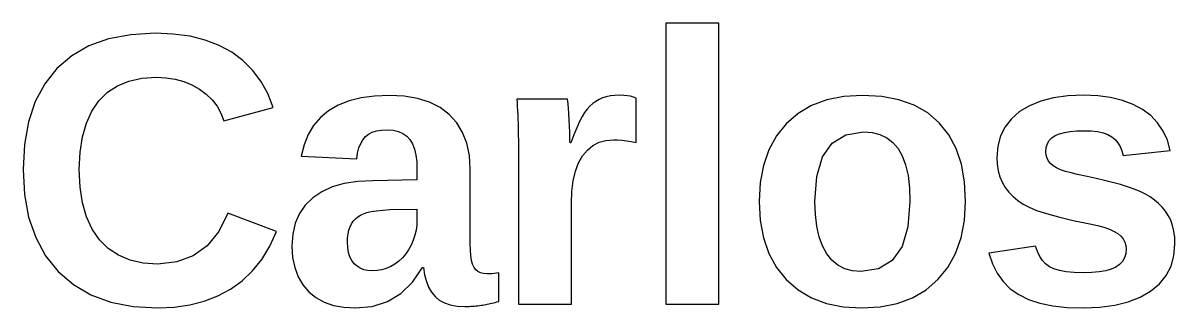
# Model space of a CAD drawing. Header units: metres. Extents: x 18 to 589, y 31 to 387.
# Drawn here: x 397.57 to 430.57, y 378.57 to 386.73 of the extents above; entities that cross this region are included whole.
import ezdxf

# ---------------------------------------------------------------- set-up
doc = ezdxf.new("R2010")
doc.units = ezdxf.units.M

msp = doc.modelspace()

# ---------------------------------------------------------------- linework, layer by layer
for p, q in [((417.508, 386.729), (415.984, 386.729)), ((415.984, 386.729), (415.984, 378.678)), ((417.508, 378.678), (417.508, 386.729)), ((400.021, 386.274), (399.458, 386.072)), ((400.654, 386.395), (400.021, 386.274)), ((401.357, 386.436), (400.654, 386.395)), ((401.875, 386.414), (401.357, 386.436)), ((402.354, 386.349), (401.875, 386.414)), ((402.792, 386.241), (402.354, 386.349)), ((403.19, 386.09), (402.792, 386.241)), ((399.458, 386.072), (398.965, 385.79)), ((403.549, 385.896), (403.19, 386.09)), ((403.867, 385.66), (403.549, 385.896)), ((398.965, 385.79), (398.541, 385.427)), ((404.145, 385.383), (403.867, 385.66)), ((398.541, 385.427), (398.192, 384.988)), ((400.977, 385.15), (401.39, 385.177)), ((401.39, 385.177), (401.666, 385.164)), ((401.666, 385.164), (401.928, 385.123)), ((404.383, 385.066), (404.145, 385.383)), ((398.192, 384.988), (397.92, 384.48)), ((399.989, 384.747), (400.276, 384.935)), ((400.276, 384.935), (400.605, 385.069)), ((400.605, 385.069), (400.977, 385.15)), ((401.928, 385.123), (402.175, 385.055)), ((402.175, 385.055), (402.407, 384.96)), ((402.407, 384.96), (402.624, 384.838)), ((402.624, 384.838), (402.819, 384.693)), ((404.58, 384.708), (404.383, 385.066)), ((399.541, 384.21), (399.743, 384.504)), ((399.743, 384.504), (399.989, 384.747)), ((402.819, 384.693), (402.988, 384.529)), ((402.988, 384.529), (403.128, 384.346)), ((404.737, 384.309), (404.58, 384.708)), ((406.91, 384.497), (406.599, 384.373)), ((407.258, 384.586), (406.91, 384.497)), ((407.643, 384.639), (407.258, 384.586)), ((408.065, 384.656), (407.643, 384.639)), ((408.489, 384.634), (408.065, 384.656)), ((408.873, 384.569), (408.489, 384.634)), ((409.216, 384.459), (408.873, 384.569)), ((413.172, 384.548), (411.718, 384.548)), ((411.718, 384.548), (411.724, 384.445)), ((413.179, 384.493), (413.172, 384.548)), ((414.072, 384.54), (413.979, 384.486)), ((414.172, 384.584), (414.072, 384.54)), ((414.282, 384.618), (414.172, 384.584)), ((414.402, 384.642), (414.282, 384.618)), ((414.53, 384.657), (414.402, 384.642)), ((414.669, 384.662), (414.53, 384.657)), ((414.782, 384.658), (414.669, 384.662)), ((414.885, 384.649), (414.782, 384.658)), ((414.979, 384.632), (414.885, 384.649)), ((415.065, 384.61), (414.979, 384.632)), ((415.141, 384.58), (415.065, 384.61)), ((415.141, 383.306), (415.141, 384.58)), ((420.6, 384.527), (420.163, 384.364)), ((421.087, 384.624), (420.6, 384.527)), ((421.624, 384.656), (421.087, 384.624)), ((422.172, 384.625), (421.624, 384.656)), ((422.665, 384.531), (422.172, 384.625)), ((423.104, 384.374), (422.665, 384.531)), ((427.095, 384.587), (426.728, 384.493)), ((427.506, 384.643), (427.095, 384.587)), ((427.959, 384.662), (427.506, 384.643)), ((428.362, 384.645), (427.959, 384.662)), ((428.731, 384.597), (428.362, 384.645)), ((429.068, 384.515), (428.731, 384.597)), ((429.372, 384.401), (429.068, 384.515)), ((397.92, 384.48), (397.726, 383.901)), ((399.384, 383.866), (399.541, 384.21)), ((403.128, 384.346), (403.241, 384.145)), ((403.326, 383.924), (404.737, 384.309)), ((406.326, 384.214), (406.091, 384.021)), ((406.599, 384.373), (406.326, 384.214)), ((409.518, 384.306), (409.216, 384.459)), ((409.779, 384.108), (409.518, 384.306)), ((411.724, 384.445), (411.73, 384.336)), ((411.73, 384.336), (411.736, 384.222)), ((411.736, 384.222), (411.742, 384.102)), ((413.186, 384.406), (413.179, 384.493)), ((413.195, 384.287), (413.186, 384.406)), ((413.205, 384.136), (413.195, 384.287)), ((413.732, 384.261), (413.66, 384.165)), ((413.809, 384.346), (413.732, 384.261)), ((413.892, 384.421), (413.809, 384.346)), ((413.979, 384.486), (413.892, 384.421)), ((420.163, 384.364), (419.775, 384.137)), ((423.489, 384.155), (423.104, 384.374)), ((426.123, 384.192), (425.889, 383.99)), ((426.404, 384.361), (426.123, 384.192)), ((426.728, 384.493), (426.404, 384.361)), ((429.644, 384.255), (429.372, 384.401)), ((429.879, 384.078), (429.644, 384.255)), ((397.726, 383.901), (397.609, 383.253)), ((399.271, 383.473), (399.384, 383.866)), ((403.241, 384.145), (403.326, 383.924)), ((406.091, 384.021), (405.895, 383.794)), ((409.996, 383.871), (409.779, 384.108)), ((410.164, 383.596), (409.996, 383.871)), ((411.742, 384.102), (411.747, 383.976)), ((411.747, 383.976), (411.752, 383.84)), ((411.752, 383.84), (411.756, 383.692)), ((413.215, 383.954), (413.205, 384.136)), ((413.225, 383.769), (413.215, 383.954)), ((413.513, 383.905), (413.434, 383.731)), ((413.588, 384.05), (413.513, 383.905)), ((413.66, 384.165), (413.588, 384.05)), ((419.438, 383.845), (419.157, 383.497)), ((419.775, 384.137), (419.438, 383.845)), ((423.818, 383.872), (423.489, 384.155)), ((424.091, 383.531), (423.818, 383.872)), ((425.889, 383.99), (425.708, 383.758)), ((430.077, 383.871), (429.879, 384.078)), ((430.236, 383.636), (430.077, 383.871)), ((405.738, 383.534), (405.62, 383.241)), ((405.895, 383.794), (405.738, 383.534)), ((407.378, 383.476), (407.467, 383.546)), ((407.467, 383.546), (407.573, 383.6)), ((407.573, 383.6), (407.697, 383.638)), ((407.697, 383.638), (407.839, 383.661)), ((407.839, 383.661), (408, 383.669)), ((408, 383.669), (408.172, 383.658)), ((408.172, 383.658), (408.323, 383.624)), ((408.323, 383.624), (408.455, 383.568)), ((408.455, 383.568), (408.566, 383.49)), ((410.285, 383.285), (410.164, 383.596)), ((411.756, 383.692), (411.759, 383.531)), ((411.759, 383.531), (411.761, 383.357)), ((413.232, 383.61), (413.225, 383.769)), ((413.238, 383.478), (413.232, 383.61)), ((413.351, 383.527), (413.264, 383.295)), ((413.434, 383.731), (413.351, 383.527)), ((420.757, 383.291), (421.146, 383.53)), ((421.146, 383.53), (421.646, 383.609)), ((421.646, 383.609), (421.894, 383.59)), ((421.894, 383.59), (422.117, 383.534)), ((422.117, 383.534), (422.316, 383.439)), ((424.303, 383.135), (424.091, 383.531)), ((425.708, 383.758), (425.578, 383.496)), ((427.048, 383.446), (427.145, 383.509)), ((427.145, 383.509), (427.265, 383.559)), ((427.265, 383.559), (427.406, 383.597)), ((427.406, 383.597), (427.569, 383.625)), ((427.569, 383.625), (427.753, 383.642)), ((427.753, 383.642), (427.959, 383.647)), ((427.959, 383.647), (428.169, 383.64)), ((428.169, 383.64), (428.354, 383.619)), ((428.354, 383.619), (428.516, 383.584)), ((428.516, 383.584), (428.654, 383.534)), ((428.654, 383.534), (428.768, 383.471)), ((430.356, 383.371), (430.236, 383.636)), ((397.609, 383.253), (397.57, 382.535)), ((399.204, 383.029), (399.271, 383.473)), ((405.62, 383.241), (405.542, 382.915)), ((407.195, 383.154), (407.244, 383.282)), ((407.244, 383.282), (407.305, 383.389)), ((407.305, 383.389), (407.378, 383.476)), ((408.566, 383.49), (408.656, 383.39)), ((408.656, 383.39), (408.728, 383.266)), ((408.728, 383.266), (408.784, 383.119)), ((410.357, 382.937), (410.285, 383.285)), ((411.761, 383.357), (411.761, 383.17)), ((413.241, 383.373), (413.238, 383.478)), ((413.242, 383.295), (413.241, 383.373)), ((413.264, 383.295), (413.242, 383.295)), ((413.74, 383.092), (413.897, 383.221)), ((413.897, 383.221), (414.075, 383.313)), ((414.075, 383.313), (414.272, 383.368)), ((414.272, 383.368), (414.49, 383.387)), ((414.49, 383.387), (414.606, 383.384)), ((414.606, 383.384), (414.729, 383.374)), ((414.729, 383.374), (414.86, 383.358)), ((414.86, 383.358), (414.997, 383.335)), ((414.997, 383.335), (415.141, 383.306)), ((419.157, 383.497), (418.938, 383.1)), ((420.479, 382.893), (420.757, 383.291)), ((422.316, 383.439), (422.49, 383.307)), ((422.49, 383.307), (422.639, 383.137)), ((425.5, 383.204), (425.475, 382.882)), ((425.578, 383.496), (425.5, 383.204)), ((426.885, 383.168), (426.918, 383.276)), ((426.918, 383.276), (426.972, 383.368)), ((426.972, 383.368), (427.048, 383.446)), ((428.768, 383.471), (428.862, 383.393)), ((428.862, 383.393), (428.941, 383.301)), ((428.941, 383.301), (429.005, 383.194)), ((429.005, 383.194), (429.054, 383.073)), ((430.438, 383.078), (430.356, 383.371)), ((399.182, 382.535), (399.204, 383.029)), ((405.542, 382.915), (407.132, 382.839)), ((407.132, 382.839), (407.157, 383.007)), ((407.157, 383.007), (407.195, 383.154)), ((408.784, 383.119), (408.825, 382.948)), ((408.825, 382.948), (408.849, 382.753)), ((410.381, 382.551), (410.357, 382.937)), ((411.761, 383.17), (411.761, 378.678)), ((413.489, 382.723), (413.603, 382.926)), ((413.603, 382.926), (413.74, 383.092)), ((418.938, 383.1), (418.782, 382.654)), ((420.313, 382.335), (420.479, 382.893)), ((422.639, 383.137), (422.762, 382.926)), ((422.762, 382.926), (422.857, 382.668)), ((424.454, 382.685), (424.303, 383.135)), ((425.475, 382.882), (425.484, 382.685)), ((426.874, 383.045), (426.885, 383.168)), ((426.883, 382.947), (426.874, 383.045)), ((426.908, 382.858), (426.883, 382.947)), ((426.949, 382.777), (426.908, 382.858)), ((429.054, 383.073), (429.088, 382.937)), ((429.088, 382.937), (430.438, 383.078)), ((397.57, 382.535), (397.611, 381.818)), ((399.205, 382.033), (399.182, 382.535)), ((408.849, 382.753), (408.857, 382.535)), ((408.857, 382.535), (408.857, 382.237)), ((410.381, 380.414), (410.381, 382.551)), ((413.4, 382.486), (413.489, 382.723)), ((418.782, 382.654), (418.688, 382.16)), ((422.857, 382.668), (422.926, 382.364)), ((424.545, 382.179), (424.454, 382.685)), ((425.484, 382.685), (425.512, 382.5)), ((427.008, 382.705), (426.949, 382.777)), ((427.083, 382.641), (427.008, 382.705)), ((427.178, 382.583), (427.083, 382.641)), ((427.296, 382.53), (427.178, 382.583)), ((427.436, 382.48), (427.296, 382.53)), ((407.163, 382.192), (406.775, 382.132)), ((407.593, 382.215), (407.163, 382.192)), ((408.857, 382.237), (407.593, 382.215)), ((413.298, 381.903), (413.336, 382.212)), ((413.336, 382.212), (413.4, 382.486)), ((420.257, 381.618), (420.313, 382.335)), ((422.926, 382.364), (422.967, 382.014)), ((425.512, 382.5), (425.559, 382.328)), ((425.559, 382.328), (425.626, 382.169)), ((427.6, 382.435), (427.436, 382.48)), ((427.786, 382.394), (427.6, 382.435)), ((428.055, 382.337), (427.786, 382.394)), ((428.312, 382.28), (428.055, 382.337)), ((428.557, 382.222), (428.312, 382.28)), ((428.789, 382.163), (428.557, 382.222)), ((399.274, 381.58), (399.205, 382.033)), ((406.129, 381.899), (405.87, 381.727)), ((406.431, 382.034), (406.129, 381.899)), ((406.775, 382.132), (406.431, 382.034)), ((413.286, 381.559), (413.298, 381.903)), ((418.688, 382.16), (418.657, 381.618)), ((422.967, 382.014), (422.98, 381.618)), ((424.575, 381.618), (424.545, 382.179)), ((425.626, 382.169), (425.711, 382.022)), ((425.711, 382.022), (425.814, 381.888)), ((425.814, 381.888), (425.934, 381.763)), ((429.009, 382.104), (428.789, 382.163)), ((429.214, 382.042), (429.009, 382.104)), ((429.403, 381.975), (429.214, 382.042)), ((429.574, 381.904), (429.403, 381.975)), ((429.729, 381.829), (429.574, 381.904)), ((397.611, 381.818), (397.731, 381.167)), ((399.39, 381.178), (399.274, 381.58)), ((405.87, 381.727), (405.656, 381.518)), ((413.286, 378.678), (413.286, 381.559)), ((418.657, 381.618), (418.688, 381.074)), ((420.271, 381.244), (420.257, 381.618)), ((422.98, 381.618), (422.924, 380.896)), ((424.544, 381.072), (424.575, 381.618)), ((425.934, 381.763), (426.071, 381.649)), ((426.071, 381.649), (426.225, 381.546)), ((426.225, 381.546), (426.397, 381.453)), ((429.866, 381.749), (429.729, 381.829)), ((429.99, 381.661), (429.866, 381.749)), ((430.104, 381.565), (429.99, 381.661)), ((430.207, 381.459), (430.104, 381.565)), ((403.44, 381.282), (403.179, 380.759)), ((404.834, 380.756), (403.44, 381.282)), ((405.49, 381.275), (405.371, 380.998)), ((405.656, 381.518), (405.49, 381.275)), ((407.16, 381.176), (407.237, 381.226)), ((407.237, 381.226), (407.321, 381.268)), ((407.321, 381.268), (407.423, 381.303)), ((407.423, 381.303), (407.549, 381.333)), ((407.549, 381.333), (407.7, 381.356)), ((407.7, 381.356), (407.875, 381.373)), ((407.875, 381.373), (408.076, 381.385)), ((408.076, 381.385), (408.857, 381.396)), ((408.857, 381.396), (408.857, 381.098)), ((420.311, 380.908), (420.271, 381.244)), ((426.397, 381.453), (426.611, 381.364)), ((426.611, 381.364), (426.892, 381.271)), ((426.892, 381.271), (427.24, 381.177)), ((430.299, 381.344), (430.207, 381.459)), ((430.382, 381.22), (430.299, 381.344)), ((430.451, 381.083), (430.382, 381.22)), ((397.731, 381.167), (397.933, 380.583)), ((399.551, 380.825), (399.39, 381.178)), ((405.371, 380.998), (405.3, 380.685)), ((406.908, 380.801), (406.94, 380.895)), ((406.94, 380.895), (406.982, 380.978)), ((406.982, 380.978), (407.033, 381.052)), ((407.033, 381.052), (407.093, 381.118)), ((407.093, 381.118), (407.16, 381.176)), ((408.85, 380.945), (408.83, 380.796)), ((408.857, 381.098), (408.85, 380.945)), ((418.688, 381.074), (418.782, 380.578)), ((420.379, 380.609), (420.311, 380.908)), ((422.924, 380.896), (422.756, 380.334)), ((424.449, 380.575), (424.544, 381.072)), ((427.24, 381.177), (427.655, 381.079)), ((427.655, 381.079), (428.138, 380.978)), ((428.138, 380.978), (428.351, 380.931)), ((428.351, 380.931), (428.537, 380.879)), ((428.537, 380.879), (428.697, 380.823)), ((430.505, 380.932), (430.451, 381.083)), ((430.543, 380.767), (430.505, 380.932)), ((397.933, 380.583), (398.214, 380.065)), ((399.759, 380.522), (399.551, 380.825)), ((403.179, 380.759), (402.847, 380.351)), ((404.638, 380.336), (404.834, 380.756)), ((405.3, 380.685), (405.276, 380.338)), ((406.866, 380.457), (406.87, 380.582)), ((406.87, 380.582), (406.884, 380.697)), ((406.884, 380.697), (406.908, 380.801)), ((408.796, 380.65), (408.749, 380.507)), ((408.83, 380.796), (408.796, 380.65)), ((418.782, 380.578), (418.938, 380.131)), ((420.474, 380.348), (420.379, 380.609)), ((424.29, 380.128), (424.449, 380.575)), ((428.697, 380.823), (428.831, 380.763)), ((428.831, 380.763), (428.938, 380.699)), ((428.938, 380.699), (429.023, 380.628)), ((429.023, 380.628), (429.089, 380.548)), ((429.089, 380.548), (429.137, 380.458)), ((430.566, 380.587), (430.543, 380.767)), ((430.574, 380.392), (430.566, 380.587)), ((400.011, 380.272), (399.759, 380.522)), ((400.304, 380.078), (400.011, 380.272)), ((402.847, 380.351), (402.445, 380.061)), ((404.407, 379.961), (404.638, 380.336)), ((405.276, 380.338), (405.295, 380.017)), ((406.873, 380.299), (406.866, 380.457)), ((406.897, 380.158), (406.873, 380.299)), ((408.616, 380.236), (408.534, 380.116)), ((408.689, 380.368), (408.616, 380.236)), ((408.749, 380.507), (408.689, 380.368)), ((410.386, 380.229), (410.381, 380.414)), ((410.399, 380.068), (410.386, 380.229)), ((420.596, 380.124), (420.474, 380.348)), ((422.756, 380.334), (422.475, 379.932)), ((426.581, 380.343), (425.241, 380.143)), ((426.633, 380.186), (426.581, 380.343)), ((429.137, 380.458), (429.165, 380.359)), ((429.174, 380.251), (429.163, 380.12)), ((429.165, 380.359), (429.174, 380.251)), ((430.546, 380.066), (430.574, 380.392)), ((398.214, 380.065), (398.577, 379.614)), ((400.637, 379.939), (400.304, 380.078)), ((401.012, 379.856), (400.637, 379.939)), ((401.972, 379.886), (401.428, 379.828)), ((402.445, 380.061), (401.972, 379.886)), ((404.143, 379.632), (404.407, 379.961)), ((405.295, 380.017), (405.353, 379.726)), ((406.935, 380.033), (406.897, 380.158)), ((406.989, 379.926), (406.935, 380.033)), ((407.058, 379.836), (406.989, 379.926)), ((408.338, 379.912), (408.225, 379.828)), ((408.441, 380.008), (408.338, 379.912)), ((408.534, 380.116), (408.441, 380.008)), ((410.421, 379.932), (410.399, 380.068)), ((410.452, 379.82), (410.421, 379.932)), ((418.938, 380.131), (419.157, 379.733)), ((420.744, 379.939), (420.596, 380.124)), ((420.915, 379.796), (420.744, 379.939)), ((422.475, 379.932), (422.081, 379.691)), ((424.068, 379.73), (424.29, 380.128)), ((425.241, 380.143), (425.343, 379.836)), ((426.699, 380.048), (426.633, 380.186)), ((426.778, 379.93), (426.699, 380.048)), ((426.869, 379.831), (426.778, 379.93)), ((429.069, 379.901), (428.987, 379.814)), ((429.128, 380.003), (429.069, 379.901)), ((429.163, 380.12), (429.128, 380.003)), ((430.463, 379.77), (430.546, 380.066)), ((398.577, 379.614), (399.013, 379.238)), ((401.428, 379.828), (401.012, 379.856)), ((403.845, 379.348), (404.143, 379.632)), ((405.353, 379.726), (405.448, 379.465)), ((407.14, 379.763), (407.058, 379.836)), ((407.233, 379.706), (407.14, 379.763)), ((407.335, 379.665), (407.233, 379.706)), ((407.448, 379.641), (407.335, 379.665)), ((407.571, 379.633), (407.448, 379.641)), ((407.712, 379.641), (407.571, 379.633)), ((407.847, 379.664), (407.712, 379.641)), ((407.978, 379.703), (407.847, 379.664)), ((408.104, 379.758), (407.978, 379.703)), ((408.225, 379.828), (408.104, 379.758)), ((408.732, 379.309), (409.014, 379.725)), ((409.014, 379.725), (409.047, 379.725)), ((409.047, 379.725), (409.077, 379.516)), ((410.492, 379.733), (410.452, 379.82)), ((410.543, 379.666), (410.492, 379.733)), ((410.605, 379.613), (410.543, 379.666)), ((410.68, 379.576), (410.605, 379.613)), ((410.766, 379.553), (410.68, 379.576)), ((410.864, 379.546), (410.766, 379.553)), ((410.933, 379.547), (410.864, 379.546)), ((411.001, 379.551), (410.933, 379.547)), ((411.068, 379.558), (411.001, 379.551)), ((411.135, 379.567), (411.068, 379.558)), ((411.2, 379.579), (411.135, 379.567)), ((411.2, 378.754), (411.2, 379.579)), ((419.157, 379.733), (419.438, 379.383)), ((421.111, 379.693), (420.915, 379.796)), ((421.331, 379.632), (421.111, 379.693)), ((421.575, 379.611), (421.331, 379.632)), ((422.081, 379.691), (421.575, 379.611)), ((423.783, 379.381), (424.068, 379.73)), ((425.343, 379.836), (425.48, 379.564)), ((425.48, 379.564), (425.65, 379.326)), ((426.975, 379.752), (426.869, 379.831)), ((427.103, 379.69), (426.975, 379.752)), ((427.264, 379.641), (427.103, 379.69)), ((427.459, 379.606), (427.264, 379.641)), ((427.687, 379.585), (427.459, 379.606)), ((427.948, 379.579), (427.687, 379.585)), ((428.191, 379.585), (427.948, 379.579)), ((428.405, 379.605), (428.191, 379.585)), ((428.592, 379.637), (428.405, 379.605)), ((428.75, 379.683), (428.592, 379.637)), ((428.882, 379.741), (428.75, 379.683)), ((428.987, 379.814), (428.882, 379.741)), ((430.323, 379.502), (430.463, 379.77)), ((399.013, 379.238), (399.516, 378.945)), ((403.513, 379.109), (403.845, 379.348)), ((405.448, 379.465), (405.582, 379.234)), ((405.582, 379.234), (405.754, 379.033)), ((408.398, 378.985), (408.732, 379.309)), ((409.077, 379.516), (409.125, 379.329)), ((409.125, 379.329), (409.191, 379.163)), ((419.438, 379.383), (419.774, 379.09)), ((423.442, 379.089), (423.783, 379.381)), ((425.65, 379.326), (425.856, 379.122)), ((429.877, 379.055), (430.128, 379.264)), ((430.128, 379.264), (430.323, 379.502)), ((399.516, 378.945), (400.086, 378.737)), ((402.762, 378.764), (403.151, 378.915)), ((403.151, 378.915), (403.513, 379.109)), ((405.754, 379.033), (405.96, 378.866)), ((408.012, 378.754), (408.398, 378.985)), ((409.191, 379.163), (409.274, 379.018)), ((409.274, 379.018), (409.375, 378.895)), ((409.375, 378.895), (409.496, 378.793)), ((419.774, 379.09), (420.157, 378.862)), ((423.052, 378.861), (423.442, 379.089)), ((425.856, 379.122), (426.096, 378.952)), ((426.096, 378.952), (426.376, 378.814)), ((429.577, 378.88), (429.877, 379.055)), ((400.086, 378.737), (400.723, 378.611)), ((400.723, 378.611), (401.428, 378.57)), ((401.428, 378.57), (401.9, 378.591)), ((401.9, 378.591), (402.345, 378.656)), ((402.345, 378.656), (402.762, 378.764)), ((405.96, 378.866), (406.195, 378.736)), ((406.195, 378.736), (406.461, 378.644)), ((406.461, 378.644), (406.757, 378.588)), ((406.757, 378.588), (407.083, 378.57)), ((407.083, 378.57), (407.573, 378.616)), ((407.573, 378.616), (408.012, 378.754)), ((409.496, 378.793), (409.642, 378.714)), ((409.642, 378.714), (409.812, 378.658)), ((409.812, 378.658), (410.006, 378.624)), ((410.006, 378.624), (410.224, 378.613)), ((410.224, 378.613), (410.287, 378.613)), ((410.287, 378.613), (410.348, 378.615)), ((410.348, 378.615), (410.404, 378.617)), ((410.404, 378.617), (410.458, 378.62)), ((410.458, 378.62), (410.509, 378.624)), ((410.509, 378.624), (410.557, 378.628)), ((410.557, 378.628), (410.604, 378.633)), ((410.604, 378.633), (410.65, 378.639)), ((410.65, 378.639), (410.695, 378.645)), ((410.695, 378.645), (410.739, 378.651)), ((410.739, 378.651), (410.783, 378.658)), ((410.783, 378.658), (410.826, 378.666)), ((410.826, 378.666), (410.869, 378.674)), ((410.869, 378.674), (410.913, 378.684)), ((410.913, 378.684), (410.956, 378.694)), ((410.956, 378.694), (411.001, 378.705)), ((411.001, 378.705), (411.047, 378.717)), ((411.047, 378.717), (411.096, 378.729)), ((411.096, 378.729), (411.147, 378.741)), ((411.147, 378.741), (411.2, 378.754)), ((411.761, 378.678), (413.286, 378.678)), ((415.984, 378.678), (417.508, 378.678)), ((420.157, 378.862), (420.588, 378.7)), ((420.588, 378.7), (421.066, 378.602)), ((421.066, 378.602), (421.592, 378.57)), ((421.592, 378.57), (422.127, 378.602)), ((422.127, 378.602), (422.614, 378.699)), ((422.614, 378.699), (423.052, 378.861)), ((426.376, 378.814), (426.701, 378.707)), ((426.701, 378.707), (427.071, 378.631)), ((427.071, 378.631), (427.487, 378.585)), ((427.487, 378.585), (427.948, 378.57)), ((427.948, 378.57), (428.42, 378.589)), ((428.42, 378.589), (428.848, 378.647)), ((428.848, 378.647), (429.234, 378.744)), ((429.234, 378.744), (429.577, 378.88))]:
    msp.add_line(p, q)

doc.saveas('drawing.dxf')
